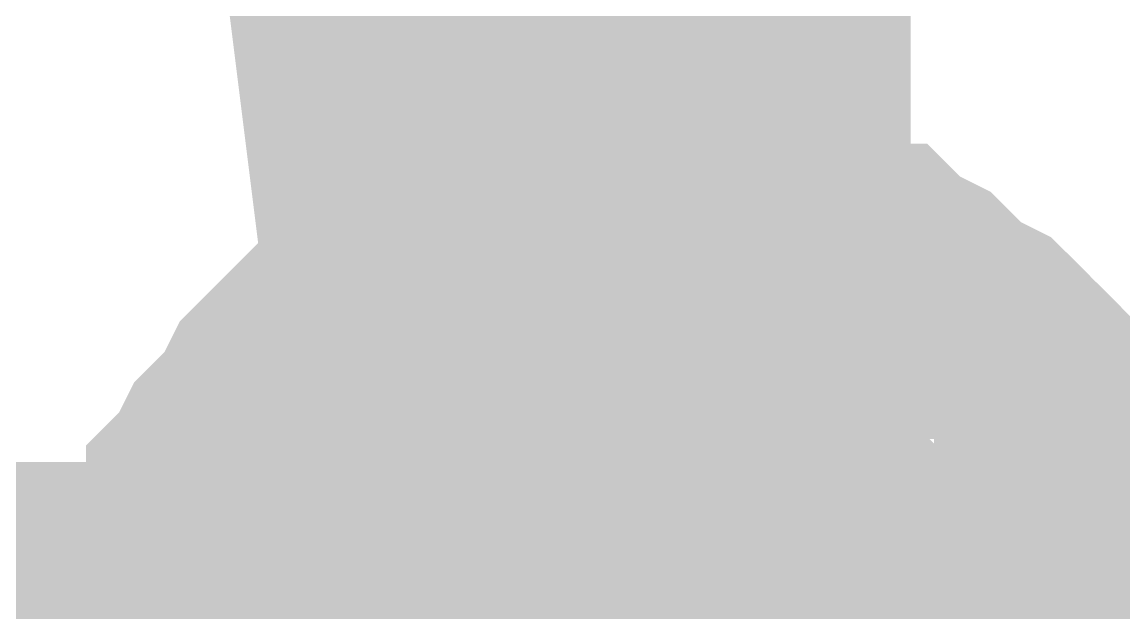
# Model space of a CAD drawing. Header units: inches. Extents: x 0 to 841, y 0 to 594.
# Drawn here: x 354.072 to 355.703, y 62.633 to 63.507 of the extents above; entities that cross this region are included whole.
import ezdxf

# ---------------------------------------------------------------- set-up
doc = ezdxf.new("R2010")
doc.units = ezdxf.units.IN
doc.layers.add('Sheet', color=255, linetype='Continuous')

msp = doc.modelspace()

# ---------------------------------------------------------------- linework, layer by layer
at = {"layer": 'Sheet'}
for points in [[(310.0076, 57.4955, 0.7493, 0.7493, 0), (305.022, 57.4955, 0.7493, 0.7493, 0), (305.022, 74.9912, 0.7493, 0.7493, 0), (355.013, 74.9912, 0.7493, 0.7493, 0), (355.013, 62.4814, 0.7493, 0.7493, 0), (350.0049, 62.4814, 0.7493, 0.7493, 0)], [(353.4859, 68.5903, 0.7493, 0.7493, 0), (353.8901, 67.4224, 0.7493, 0.7493, 0), (354.227, 66.2321, 0.7493, 0.7493, 0), (354.4965, 65.0193, 0.7493, 0.7493, 0), (354.7211, 63.8065, 0.7493, 0.7493, 0), (354.8783, 62.5488, 0.7493, 0.7493, 0), (354.9906, 61.2686, 0.7493, 0.7493, 0), (355.013, 59.9884, 0.7493, 0.7493, 0)], [(355.013, 59.9884, 0.7493, 0.7493, 0), (354.9906, 61.2686, 0.7493, 0.7493, 0), (354.8783, 62.5488, 0.7493, 0.7493, 0), (354.7211, 63.8065, 0.7493, 0.7493, 0), (354.4965, 65.0193, 0.7493, 0.7493, 0), (354.227, 66.2321, 0.7493, 0.7493, 0), (353.8901, 67.4224, 0.7493, 0.7493, 0), (353.4859, 68.5903, 0.7493, 0.7493, 0)], [(354.2495, 62.4814, 0.2997, 0.2997, 0), (354.2495, 62.5263, 0.2997, 0.2997, 0), (354.2495, 62.5712, 0.2997, 0.2997, 0), (354.2495, 62.5937, 0.2997, 0.2997, 0), (354.2719, 62.6386, 0.2997, 0.2997, 0), (354.2719, 62.6835, 0.2997, 0.2997, 0), (354.2944, 62.706, 0.2997, 0.2997, 0), (354.2944, 62.7509, 0.2997, 0.2997, 0), (354.3168, 62.7734, 0.2997, 0.2997, 0), (354.3168, 62.8183, 0.2997, 0.2997, 0), (354.3393, 62.8407, 0.2997, 0.2997, 0), (354.3618, 62.8857, 0.2997, 0.2997, 0), (354.3842, 62.9081, 0.2997, 0.2997, 0), (354.4067, 62.9306, 0.2997, 0.2997, 0), (354.4291, 62.9755, 0.2997, 0.2997, 0), (354.4516, 62.998, 0.2997, 0.2997, 0), (354.474, 63.0204, 0.2997, 0.2997, 0), (354.4965, 63.0429, 0.2997, 0.2997, 0), (354.519, 63.0653, 0.2997, 0.2997, 0), (354.5639, 63.0878, 0.2997, 0.2997, 0), (354.5863, 63.1103, 0.2997, 0.2997, 0), (354.6088, 63.1327, 0.2997, 0.2997, 0), (354.6537, 63.1552, 0.2997, 0.2997, 0), (354.6762, 63.1776, 0.2997, 0.2997, 0), (354.7211, 63.1776, 0.2997, 0.2997, 0), (354.7435, 63.2001, 0.2997, 0.2997, 0), (354.7885, 63.2001, 0.2997, 0.2997, 0), (354.8109, 63.2225, 0.2997, 0.2997, 0), (354.8558, 63.2225, 0.2997, 0.2997, 0), (354.9007, 63.245, 0.2997, 0.2997, 0), (354.9232, 63.245, 0.2997, 0.2997, 0), (354.9681, 63.245, 0.2997, 0.2997, 0), (355.013, 63.245, 0.2997, 0.2997, 0)], [(354.2495, 62.4814, 0.2997, 0.2997, 0), (354.2495, 62.5263, 0.2997, 0.2997, 0), (354.2495, 62.5712, 0.2997, 0.2997, 0), (354.2495, 62.5937, 0.2997, 0.2997, 0), (354.2719, 62.6386, 0.2997, 0.2997, 0), (354.2719, 62.6835, 0.2997, 0.2997, 0), (354.2944, 62.706, 0.2997, 0.2997, 0), (354.2944, 62.7509, 0.2997, 0.2997, 0), (354.3168, 62.7734, 0.2997, 0.2997, 0), (354.3168, 62.8183, 0.2997, 0.2997, 0), (354.3393, 62.8407, 0.2997, 0.2997, 0), (354.3618, 62.8857, 0.2997, 0.2997, 0), (354.3842, 62.9081, 0.2997, 0.2997, 0), (354.4067, 62.9306, 0.2997, 0.2997, 0), (354.4291, 62.9755, 0.2997, 0.2997, 0), (354.4516, 62.998, 0.2997, 0.2997, 0), (354.474, 63.0204, 0.2997, 0.2997, 0), (354.4965, 63.0429, 0.2997, 0.2997, 0), (354.519, 63.0653, 0.2997, 0.2997, 0), (354.5639, 63.0878, 0.2997, 0.2997, 0), (354.5863, 63.1103, 0.2997, 0.2997, 0), (354.6088, 63.1327, 0.2997, 0.2997, 0), (354.6537, 63.1552, 0.2997, 0.2997, 0), (354.6762, 63.1776, 0.2997, 0.2997, 0), (354.7211, 63.1776, 0.2997, 0.2997, 0), (354.7435, 63.2001, 0.2997, 0.2997, 0), (354.7885, 63.2001, 0.2997, 0.2997, 0), (354.8109, 63.2225, 0.2997, 0.2997, 0), (354.8558, 63.2225, 0.2997, 0.2997, 0), (354.9007, 63.245, 0.2997, 0.2997, 0), (354.9232, 63.245, 0.2997, 0.2997, 0), (354.9681, 63.245, 0.2997, 0.2997, 0), (355.013, 63.245, 0.2997, 0.2997, 0)], [(354.2495, 62.4814, 0.2997, 0.2997, 0), (354.2495, 62.5263, 0.2997, 0.2997, 0), (354.2495, 62.5712, 0.2997, 0.2997, 0), (354.2495, 62.5937, 0.2997, 0.2997, 0), (354.2719, 62.6386, 0.2997, 0.2997, 0), (354.2719, 62.6835, 0.2997, 0.2997, 0), (354.2944, 62.706, 0.2997, 0.2997, 0), (354.2944, 62.7509, 0.2997, 0.2997, 0), (354.3168, 62.7734, 0.2997, 0.2997, 0), (354.3168, 62.8183, 0.2997, 0.2997, 0), (354.3393, 62.8407, 0.2997, 0.2997, 0), (354.3618, 62.8857, 0.2997, 0.2997, 0), (354.3842, 62.9081, 0.2997, 0.2997, 0), (354.4067, 62.9306, 0.2997, 0.2997, 0), (354.4291, 62.9755, 0.2997, 0.2997, 0), (354.4516, 62.998, 0.2997, 0.2997, 0), (354.474, 63.0204, 0.2997, 0.2997, 0), (354.4965, 63.0429, 0.2997, 0.2997, 0), (354.519, 63.0653, 0.2997, 0.2997, 0), (354.5639, 63.0878, 0.2997, 0.2997, 0), (354.5863, 63.1103, 0.2997, 0.2997, 0), (354.6088, 63.1327, 0.2997, 0.2997, 0), (354.6537, 63.1552, 0.2997, 0.2997, 0), (354.6762, 63.1776, 0.2997, 0.2997, 0), (354.7211, 63.1776, 0.2997, 0.2997, 0), (354.7435, 63.2001, 0.2997, 0.2997, 0), (354.7885, 63.2001, 0.2997, 0.2997, 0), (354.8109, 63.2225, 0.2997, 0.2997, 0), (354.8558, 63.2225, 0.2997, 0.2997, 0), (354.9007, 63.245, 0.2997, 0.2997, 0), (354.9232, 63.245, 0.2997, 0.2997, 0), (354.9681, 63.245, 0.2997, 0.2997, 0), (355.013, 63.245, 0.2997, 0.2997, 0)], [(355.013, 63.245, 0.2997, 0.2997, 0), (355.013, 63.245, 0.2997, 0.2997, 0)], [(355.013, 63.245, 0.2997, 0.2997, 0), (355.0579, 63.245, 0.2997, 0.2997, 0), (355.1029, 63.245, 0.2997, 0.2997, 0), (355.1253, 63.245, 0.2997, 0.2997, 0), (355.1702, 63.2225, 0.2997, 0.2997, 0), (355.2152, 63.2225, 0.2997, 0.2997, 0), (355.2376, 63.2001, 0.2997, 0.2997, 0), (355.2825, 63.2001, 0.2997, 0.2997, 0), (355.305, 63.1776, 0.2997, 0.2997, 0), (355.3499, 63.1776, 0.2997, 0.2997, 0), (355.3724, 63.1552, 0.2997, 0.2997, 0), (355.4173, 63.1327, 0.2997, 0.2997, 0), (355.4397, 63.1103, 0.2997, 0.2997, 0), (355.4622, 63.0878, 0.2997, 0.2997, 0), (355.5071, 63.0653, 0.2997, 0.2997, 0), (355.5296, 63.0429, 0.2997, 0.2997, 0), (355.552, 63.0204, 0.2997, 0.2997, 0), (355.5745, 62.998, 0.2997, 0.2997, 0), (355.5969, 62.9755, 0.2997, 0.2997, 0), (355.6194, 62.9306, 0.2997, 0.2997, 0), (355.6418, 62.9081, 0.2997, 0.2997, 0), (355.6643, 62.8857, 0.2997, 0.2997, 0), (355.6868, 62.8407, 0.2997, 0.2997, 0), (355.7092, 62.8183, 0.2997, 0.2997, 0), (355.7092, 62.7734, 0.2997, 0.2997, 0), (355.7317, 62.7509, 0.2997, 0.2997, 0), (355.7317, 62.706, 0.2997, 0.2997, 0), (355.7541, 62.6835, 0.2997, 0.2997, 0), (355.7541, 62.6386, 0.2997, 0.2997, 0), (355.7766, 62.5937, 0.2997, 0.2997, 0), (355.7766, 62.5712, 0.2997, 0.2997, 0), (355.7766, 62.5263, 0.2997, 0.2997, 0), (355.7766, 62.4814, 0.2997, 0.2997, 0)], [(355.013, 63.245, 0.2997, 0.2997, 0), (355.013, 63.245, 0.2997, 0.2997, 0)], [(355.013, 63.245, 0.2997, 0.2997, 0), (355.0579, 63.245, 0.2997, 0.2997, 0), (355.1029, 63.245, 0.2997, 0.2997, 0), (355.1253, 63.245, 0.2997, 0.2997, 0), (355.1702, 63.2225, 0.2997, 0.2997, 0), (355.2152, 63.2225, 0.2997, 0.2997, 0), (355.2376, 63.2001, 0.2997, 0.2997, 0), (355.2825, 63.2001, 0.2997, 0.2997, 0), (355.305, 63.1776, 0.2997, 0.2997, 0), (355.3499, 63.1776, 0.2997, 0.2997, 0), (355.3724, 63.1552, 0.2997, 0.2997, 0), (355.4173, 63.1327, 0.2997, 0.2997, 0), (355.4397, 63.1103, 0.2997, 0.2997, 0), (355.4622, 63.0878, 0.2997, 0.2997, 0), (355.5071, 63.0653, 0.2997, 0.2997, 0), (355.5296, 63.0429, 0.2997, 0.2997, 0), (355.552, 63.0204, 0.2997, 0.2997, 0), (355.5745, 62.998, 0.2997, 0.2997, 0), (355.5969, 62.9755, 0.2997, 0.2997, 0), (355.6194, 62.9306, 0.2997, 0.2997, 0), (355.6418, 62.9081, 0.2997, 0.2997, 0), (355.6643, 62.8857, 0.2997, 0.2997, 0), (355.6868, 62.8407, 0.2997, 0.2997, 0), (355.7092, 62.8183, 0.2997, 0.2997, 0), (355.7092, 62.7734, 0.2997, 0.2997, 0), (355.7317, 62.7509, 0.2997, 0.2997, 0), (355.7317, 62.706, 0.2997, 0.2997, 0), (355.7541, 62.6835, 0.2997, 0.2997, 0), (355.7541, 62.6386, 0.2997, 0.2997, 0), (355.7766, 62.5937, 0.2997, 0.2997, 0), (355.7766, 62.5712, 0.2997, 0.2997, 0), (355.7766, 62.5263, 0.2997, 0.2997, 0), (355.7766, 62.4814, 0.2997, 0.2997, 0)], [(355.013, 63.245, 0.2997, 0.2997, 0), (355.013, 63.245, 0.2997, 0.2997, 0)], [(355.013, 63.245, 0.2997, 0.2997, 0), (355.0579, 63.245, 0.2997, 0.2997, 0), (355.1029, 63.245, 0.2997, 0.2997, 0), (355.1253, 63.245, 0.2997, 0.2997, 0), (355.1702, 63.2225, 0.2997, 0.2997, 0), (355.2152, 63.2225, 0.2997, 0.2997, 0), (355.2376, 63.2001, 0.2997, 0.2997, 0), (355.2825, 63.2001, 0.2997, 0.2997, 0), (355.305, 63.1776, 0.2997, 0.2997, 0), (355.3499, 63.1776, 0.2997, 0.2997, 0), (355.3724, 63.1552, 0.2997, 0.2997, 0), (355.4173, 63.1327, 0.2997, 0.2997, 0), (355.4397, 63.1103, 0.2997, 0.2997, 0), (355.4622, 63.0878, 0.2997, 0.2997, 0), (355.5071, 63.0653, 0.2997, 0.2997, 0), (355.5296, 63.0429, 0.2997, 0.2997, 0), (355.552, 63.0204, 0.2997, 0.2997, 0), (355.5745, 62.998, 0.2997, 0.2997, 0), (355.5969, 62.9755, 0.2997, 0.2997, 0), (355.6194, 62.9306, 0.2997, 0.2997, 0), (355.6418, 62.9081, 0.2997, 0.2997, 0), (355.6643, 62.8857, 0.2997, 0.2997, 0), (355.6868, 62.8407, 0.2997, 0.2997, 0), (355.7092, 62.8183, 0.2997, 0.2997, 0), (355.7092, 62.7734, 0.2997, 0.2997, 0), (355.7317, 62.7509, 0.2997, 0.2997, 0), (355.7317, 62.706, 0.2997, 0.2997, 0), (355.7541, 62.6835, 0.2997, 0.2997, 0), (355.7541, 62.6386, 0.2997, 0.2997, 0), (355.7766, 62.5937, 0.2997, 0.2997, 0), (355.7766, 62.5712, 0.2997, 0.2997, 0), (355.7766, 62.5263, 0.2997, 0.2997, 0), (355.7766, 62.4814, 0.2997, 0.2997, 0)], [(354.2495, 62.5712, 0.0991, 0.0991, 0), (354.2495, 62.5937, 0.0991, 0.0991, 0), (354.2719, 62.6386, 0.0991, 0.0991, 0), (354.2719, 62.6835, 0.0991, 0.0991, 0), (354.2944, 62.706, 0.0991, 0.0991, 0), (354.2944, 62.7509, 0.0991, 0.0991, 0), (354.3168, 62.7734, 0.0991, 0.0991, 0), (354.3168, 62.8183, 0.0991, 0.0991, 0), (354.3393, 62.8407, 0.0991, 0.0991, 0), (354.3618, 62.8857, 0.0991, 0.0991, 0), (354.3842, 62.9081, 0.0991, 0.0991, 0), (354.4067, 62.9306, 0.0991, 0.0991, 0), (354.4291, 62.9755, 0.0991, 0.0991, 0), (354.4516, 62.998, 0.0991, 0.0991, 0), (354.474, 63.0204, 0.0991, 0.0991, 0), (354.4965, 63.0429, 0.0991, 0.0991, 0), (354.519, 63.0653, 0.0991, 0.0991, 0), (354.5639, 63.0878, 0.0991, 0.0991, 0), (354.5863, 63.1103, 0.0991, 0.0991, 0), (354.6088, 63.1327, 0.0991, 0.0991, 0), (354.6537, 63.1552, 0.0991, 0.0991, 0), (354.6762, 63.1776, 0.0991, 0.0991, 0), (354.7211, 63.1776, 0.0991, 0.0991, 0), (354.7435, 63.2001, 0.0991, 0.0991, 0), (354.7885, 63.2001, 0.0991, 0.0991, 0), (354.8109, 63.2225, 0.0991, 0.0991, 0), (354.8558, 63.2225, 0.0991, 0.0991, 0), (354.9007, 63.245, 0.0991, 0.0991, 0), (354.9232, 63.245, 0.0991, 0.0991, 0), (354.9681, 63.245, 0.0991, 0.0991, 0), (355.013, 63.245, 0.0991, 0.0991, 0)], [(354.2495, 62.5712, 0.0991, 0.0991, 0), (354.2495, 62.5937, 0.0991, 0.0991, 0), (354.2719, 62.6386, 0.0991, 0.0991, 0), (354.2719, 62.6835, 0.0991, 0.0991, 0), (354.2944, 62.706, 0.0991, 0.0991, 0), (354.2944, 62.7509, 0.0991, 0.0991, 0), (354.3168, 62.7734, 0.0991, 0.0991, 0), (354.3168, 62.8183, 0.0991, 0.0991, 0), (354.3393, 62.8407, 0.0991, 0.0991, 0), (354.3618, 62.8857, 0.0991, 0.0991, 0), (354.3842, 62.9081, 0.0991, 0.0991, 0), (354.4067, 62.9306, 0.0991, 0.0991, 0), (354.4291, 62.9755, 0.0991, 0.0991, 0), (354.4516, 62.998, 0.0991, 0.0991, 0), (354.474, 63.0204, 0.0991, 0.0991, 0), (354.4965, 63.0429, 0.0991, 0.0991, 0), (354.519, 63.0653, 0.0991, 0.0991, 0), (354.5639, 63.0878, 0.0991, 0.0991, 0), (354.5863, 63.1103, 0.0991, 0.0991, 0), (354.6088, 63.1327, 0.0991, 0.0991, 0), (354.6537, 63.1552, 0.0991, 0.0991, 0), (354.6762, 63.1776, 0.0991, 0.0991, 0), (354.7211, 63.1776, 0.0991, 0.0991, 0), (354.7435, 63.2001, 0.0991, 0.0991, 0), (354.7885, 63.2001, 0.0991, 0.0991, 0), (354.8109, 63.2225, 0.0991, 0.0991, 0), (354.8558, 63.2225, 0.0991, 0.0991, 0), (354.9007, 63.245, 0.0991, 0.0991, 0), (354.9232, 63.245, 0.0991, 0.0991, 0), (354.9681, 63.245, 0.0991, 0.0991, 0), (355.013, 63.245, 0.0991, 0.0991, 0)], [(354.2495, 62.5712, 0.0991, 0.0991, 0), (354.2495, 62.5937, 0.0991, 0.0991, 0), (354.2719, 62.6386, 0.0991, 0.0991, 0), (354.2719, 62.6835, 0.0991, 0.0991, 0), (354.2944, 62.706, 0.0991, 0.0991, 0), (354.2944, 62.7509, 0.0991, 0.0991, 0), (354.3168, 62.7734, 0.0991, 0.0991, 0), (354.3168, 62.8183, 0.0991, 0.0991, 0), (354.3393, 62.8407, 0.0991, 0.0991, 0), (354.3618, 62.8857, 0.0991, 0.0991, 0), (354.3842, 62.9081, 0.0991, 0.0991, 0), (354.4067, 62.9306, 0.0991, 0.0991, 0), (354.4291, 62.9755, 0.0991, 0.0991, 0), (354.4516, 62.998, 0.0991, 0.0991, 0), (354.474, 63.0204, 0.0991, 0.0991, 0), (354.4965, 63.0429, 0.0991, 0.0991, 0), (354.519, 63.0653, 0.0991, 0.0991, 0), (354.5639, 63.0878, 0.0991, 0.0991, 0), (354.5863, 63.1103, 0.0991, 0.0991, 0), (354.6088, 63.1327, 0.0991, 0.0991, 0), (354.6537, 63.1552, 0.0991, 0.0991, 0), (354.6762, 63.1776, 0.0991, 0.0991, 0), (354.7211, 63.1776, 0.0991, 0.0991, 0), (354.7435, 63.2001, 0.0991, 0.0991, 0), (354.7885, 63.2001, 0.0991, 0.0991, 0), (354.8109, 63.2225, 0.0991, 0.0991, 0), (354.8558, 63.2225, 0.0991, 0.0991, 0), (354.9007, 63.245, 0.0991, 0.0991, 0), (354.9232, 63.245, 0.0991, 0.0991, 0), (354.9681, 63.245, 0.0991, 0.0991, 0), (355.013, 63.245, 0.0991, 0.0991, 0)], [(355.013, 63.245, 0.0991, 0.0991, 0), (355.013, 63.245, 0.0991, 0.0991, 0)], [(355.013, 63.245, 0.0991, 0.0991, 0), (355.0579, 63.245, 0.0991, 0.0991, 0), (355.1029, 63.245, 0.0991, 0.0991, 0), (355.1253, 63.245, 0.0991, 0.0991, 0), (355.1702, 63.2225, 0.0991, 0.0991, 0), (355.2152, 63.2225, 0.0991, 0.0991, 0), (355.2376, 63.2001, 0.0991, 0.0991, 0), (355.2825, 63.2001, 0.0991, 0.0991, 0), (355.305, 63.1776, 0.0991, 0.0991, 0), (355.3499, 63.1776, 0.0991, 0.0991, 0), (355.3724, 63.1552, 0.0991, 0.0991, 0), (355.4173, 63.1327, 0.0991, 0.0991, 0), (355.4397, 63.1103, 0.0991, 0.0991, 0), (355.4622, 63.0878, 0.0991, 0.0991, 0), (355.5071, 63.0653, 0.0991, 0.0991, 0), (355.5296, 63.0429, 0.0991, 0.0991, 0), (355.552, 63.0204, 0.0991, 0.0991, 0), (355.5745, 62.998, 0.0991, 0.0991, 0), (355.5969, 62.9755, 0.0991, 0.0991, 0), (355.6194, 62.9306, 0.0991, 0.0991, 0), (355.6418, 62.9081, 0.0991, 0.0991, 0), (355.6643, 62.8857, 0.0991, 0.0991, 0), (355.6868, 62.8407, 0.0991, 0.0991, 0), (355.7092, 62.8183, 0.0991, 0.0991, 0), (355.7092, 62.7734, 0.0991, 0.0991, 0), (355.7317, 62.7509, 0.0991, 0.0991, 0), (355.7317, 62.706, 0.0991, 0.0991, 0), (355.7541, 62.6835, 0.0991, 0.0991, 0)], [(355.013, 63.245, 0.0991, 0.0991, 0), (355.013, 63.245, 0.0991, 0.0991, 0)], [(355.013, 63.245, 0.0991, 0.0991, 0), (355.0579, 63.245, 0.0991, 0.0991, 0), (355.1029, 63.245, 0.0991, 0.0991, 0), (355.1253, 63.245, 0.0991, 0.0991, 0), (355.1702, 63.2225, 0.0991, 0.0991, 0), (355.2152, 63.2225, 0.0991, 0.0991, 0), (355.2376, 63.2001, 0.0991, 0.0991, 0), (355.2825, 63.2001, 0.0991, 0.0991, 0), (355.305, 63.1776, 0.0991, 0.0991, 0), (355.3499, 63.1776, 0.0991, 0.0991, 0), (355.3724, 63.1552, 0.0991, 0.0991, 0), (355.4173, 63.1327, 0.0991, 0.0991, 0), (355.4397, 63.1103, 0.0991, 0.0991, 0), (355.4622, 63.0878, 0.0991, 0.0991, 0), (355.5071, 63.0653, 0.0991, 0.0991, 0), (355.5296, 63.0429, 0.0991, 0.0991, 0), (355.552, 63.0204, 0.0991, 0.0991, 0), (355.5745, 62.998, 0.0991, 0.0991, 0), (355.5969, 62.9755, 0.0991, 0.0991, 0), (355.6194, 62.9306, 0.0991, 0.0991, 0), (355.6418, 62.9081, 0.0991, 0.0991, 0), (355.6643, 62.8857, 0.0991, 0.0991, 0), (355.6868, 62.8407, 0.0991, 0.0991, 0), (355.7092, 62.8183, 0.0991, 0.0991, 0), (355.7092, 62.7734, 0.0991, 0.0991, 0), (355.7317, 62.7509, 0.0991, 0.0991, 0), (355.7317, 62.706, 0.0991, 0.0991, 0), (355.7541, 62.6835, 0.0991, 0.0991, 0)], [(355.013, 63.245, 0.0991, 0.0991, 0), (355.013, 63.245, 0.0991, 0.0991, 0)], [(355.013, 63.245, 0.0991, 0.0991, 0), (355.0579, 63.245, 0.0991, 0.0991, 0), (355.1029, 63.245, 0.0991, 0.0991, 0), (355.1253, 63.245, 0.0991, 0.0991, 0), (355.1702, 63.2225, 0.0991, 0.0991, 0), (355.2152, 63.2225, 0.0991, 0.0991, 0), (355.2376, 63.2001, 0.0991, 0.0991, 0), (355.2825, 63.2001, 0.0991, 0.0991, 0), (355.305, 63.1776, 0.0991, 0.0991, 0), (355.3499, 63.1776, 0.0991, 0.0991, 0), (355.3724, 63.1552, 0.0991, 0.0991, 0), (355.4173, 63.1327, 0.0991, 0.0991, 0), (355.4397, 63.1103, 0.0991, 0.0991, 0), (355.4622, 63.0878, 0.0991, 0.0991, 0), (355.5071, 63.0653, 0.0991, 0.0991, 0), (355.5296, 63.0429, 0.0991, 0.0991, 0), (355.552, 63.0204, 0.0991, 0.0991, 0), (355.5745, 62.998, 0.0991, 0.0991, 0), (355.5969, 62.9755, 0.0991, 0.0991, 0), (355.6194, 62.9306, 0.0991, 0.0991, 0), (355.6418, 62.9081, 0.0991, 0.0991, 0), (355.6643, 62.8857, 0.0991, 0.0991, 0), (355.6868, 62.8407, 0.0991, 0.0991, 0), (355.7092, 62.8183, 0.0991, 0.0991, 0), (355.7092, 62.7734, 0.0991, 0.0991, 0), (355.7317, 62.7509, 0.0991, 0.0991, 0), (355.7317, 62.706, 0.0991, 0.0991, 0), (355.7541, 62.6835, 0.0991, 0.0991, 0)], [(354.4965, 62.4814, 0.2997, 0.2997, 0), (354.4965, 62.5039, 0.2997, 0.2997, 0), (354.4965, 62.5263, 0.2997, 0.2997, 0), (354.4965, 62.5712, 0.2997, 0.2997, 0), (354.4965, 62.5937, 0.2997, 0.2997, 0), (354.519, 62.6162, 0.2997, 0.2997, 0), (354.519, 62.6386, 0.2997, 0.2997, 0), (354.519, 62.6611, 0.2997, 0.2997, 0), (354.5414, 62.6835, 0.2997, 0.2997, 0), (354.5414, 62.706, 0.2997, 0.2997, 0), (354.5639, 62.7284, 0.2997, 0.2997, 0), (354.5639, 62.7509, 0.2997, 0.2997, 0), (354.5863, 62.7734, 0.2997, 0.2997, 0), (354.6088, 62.7958, 0.2997, 0.2997, 0), (354.6088, 62.8183, 0.2997, 0.2997, 0), (354.6312, 62.8407, 0.2997, 0.2997, 0), (354.6537, 62.8407, 0.2997, 0.2997, 0), (354.6762, 62.8632, 0.2997, 0.2997, 0), (354.6986, 62.8857, 0.2997, 0.2997, 0), (354.7211, 62.9081, 0.2997, 0.2997, 0), (354.7211, 62.9081, 0.2997, 0.2997, 0), (354.7435, 62.9306, 0.2997, 0.2997, 0), (354.766, 62.9306, 0.2997, 0.2997, 0), (354.7885, 62.953, 0.2997, 0.2997, 0), (354.8109, 62.953, 0.2997, 0.2997, 0), (354.8334, 62.9755, 0.2997, 0.2997, 0), (354.8558, 62.9755, 0.2997, 0.2997, 0), (354.8783, 62.9755, 0.2997, 0.2997, 0), (354.9232, 62.998, 0.2997, 0.2997, 0), (354.9457, 62.998, 0.2997, 0.2997, 0), (354.9681, 62.998, 0.2997, 0.2997, 0), (354.9906, 62.998, 0.2997, 0.2997, 0), (355.013, 62.998, 0.2997, 0.2997, 0)], [(354.4965, 62.4814, 0.2997, 0.2997, 0), (354.4965, 62.5039, 0.2997, 0.2997, 0), (354.4965, 62.5263, 0.2997, 0.2997, 0), (354.4965, 62.5712, 0.2997, 0.2997, 0), (354.4965, 62.5937, 0.2997, 0.2997, 0), (354.519, 62.6162, 0.2997, 0.2997, 0), (354.519, 62.6386, 0.2997, 0.2997, 0), (354.519, 62.6611, 0.2997, 0.2997, 0), (354.5414, 62.6835, 0.2997, 0.2997, 0), (354.5414, 62.706, 0.2997, 0.2997, 0), (354.5639, 62.7284, 0.2997, 0.2997, 0), (354.5639, 62.7509, 0.2997, 0.2997, 0), (354.5863, 62.7734, 0.2997, 0.2997, 0), (354.6088, 62.7958, 0.2997, 0.2997, 0), (354.6088, 62.8183, 0.2997, 0.2997, 0), (354.6312, 62.8407, 0.2997, 0.2997, 0), (354.6537, 62.8407, 0.2997, 0.2997, 0), (354.6762, 62.8632, 0.2997, 0.2997, 0), (354.6986, 62.8857, 0.2997, 0.2997, 0), (354.7211, 62.9081, 0.2997, 0.2997, 0), (354.7211, 62.9081, 0.2997, 0.2997, 0), (354.7435, 62.9306, 0.2997, 0.2997, 0), (354.766, 62.9306, 0.2997, 0.2997, 0), (354.7885, 62.953, 0.2997, 0.2997, 0), (354.8109, 62.953, 0.2997, 0.2997, 0), (354.8334, 62.9755, 0.2997, 0.2997, 0), (354.8558, 62.9755, 0.2997, 0.2997, 0), (354.8783, 62.9755, 0.2997, 0.2997, 0), (354.9232, 62.998, 0.2997, 0.2997, 0), (354.9457, 62.998, 0.2997, 0.2997, 0), (354.9681, 62.998, 0.2997, 0.2997, 0), (354.9906, 62.998, 0.2997, 0.2997, 0), (355.013, 62.998, 0.2997, 0.2997, 0)], [(355.013, 62.998, 0.2997, 0.2997, 0), (355.013, 62.998, 0.2997, 0.2997, 0)], [(355.013, 62.998, 0.2997, 0.2997, 0), (355.0355, 62.998, 0.2997, 0.2997, 0), (355.0579, 62.998, 0.2997, 0.2997, 0), (355.1029, 62.998, 0.2997, 0.2997, 0), (355.1253, 62.998, 0.2997, 0.2997, 0), (355.1478, 62.9755, 0.2997, 0.2997, 0), (355.1702, 62.9755, 0.2997, 0.2997, 0), (355.1927, 62.9755, 0.2997, 0.2997, 0), (355.2152, 62.953, 0.2997, 0.2997, 0), (355.2376, 62.953, 0.2997, 0.2997, 0), (355.2601, 62.9306, 0.2997, 0.2997, 0), (355.2825, 62.9306, 0.2997, 0.2997, 0), (355.305, 62.9081, 0.2997, 0.2997, 0), (355.3274, 62.9081, 0.2997, 0.2997, 0), (355.3499, 62.8857, 0.2997, 0.2997, 0), (355.3724, 62.8632, 0.2997, 0.2997, 0), (355.3724, 62.8407, 0.2997, 0.2997, 0), (355.3948, 62.8407, 0.2997, 0.2997, 0), (355.4173, 62.8183, 0.2997, 0.2997, 0), (355.4397, 62.7958, 0.2997, 0.2997, 0), (355.4397, 62.7734, 0.2997, 0.2997, 0), (355.4622, 62.7509, 0.2997, 0.2997, 0), (355.4622, 62.7284, 0.2997, 0.2997, 0), (355.4846, 62.706, 0.2997, 0.2997, 0), (355.4846, 62.6835, 0.2997, 0.2997, 0), (355.5071, 62.6611, 0.2997, 0.2997, 0), (355.5071, 62.6386, 0.2997, 0.2997, 0), (355.5071, 62.6162, 0.2997, 0.2997, 0), (355.5296, 62.5937, 0.2997, 0.2997, 0), (355.5296, 62.5712, 0.2997, 0.2997, 0), (355.5296, 62.5263, 0.2997, 0.2997, 0), (355.5296, 62.5039, 0.2997, 0.2997, 0), (355.5296, 62.4814, 0.2997, 0.2997, 0)], [(355.013, 62.998, 0.2997, 0.2997, 0), (355.013, 62.998, 0.2997, 0.2997, 0)], [(355.013, 62.998, 0.2997, 0.2997, 0), (355.0355, 62.998, 0.2997, 0.2997, 0), (355.0579, 62.998, 0.2997, 0.2997, 0), (355.1029, 62.998, 0.2997, 0.2997, 0), (355.1253, 62.998, 0.2997, 0.2997, 0), (355.1478, 62.9755, 0.2997, 0.2997, 0), (355.1702, 62.9755, 0.2997, 0.2997, 0), (355.1927, 62.9755, 0.2997, 0.2997, 0), (355.2152, 62.953, 0.2997, 0.2997, 0), (355.2376, 62.953, 0.2997, 0.2997, 0), (355.2601, 62.9306, 0.2997, 0.2997, 0), (355.2825, 62.9306, 0.2997, 0.2997, 0), (355.305, 62.9081, 0.2997, 0.2997, 0), (355.3274, 62.9081, 0.2997, 0.2997, 0), (355.3499, 62.8857, 0.2997, 0.2997, 0), (355.3724, 62.8632, 0.2997, 0.2997, 0), (355.3724, 62.8407, 0.2997, 0.2997, 0), (355.3948, 62.8407, 0.2997, 0.2997, 0), (355.4173, 62.8183, 0.2997, 0.2997, 0), (355.4397, 62.7958, 0.2997, 0.2997, 0), (355.4397, 62.7734, 0.2997, 0.2997, 0), (355.4622, 62.7509, 0.2997, 0.2997, 0), (355.4622, 62.7284, 0.2997, 0.2997, 0), (355.4846, 62.706, 0.2997, 0.2997, 0), (355.4846, 62.6835, 0.2997, 0.2997, 0), (355.5071, 62.6611, 0.2997, 0.2997, 0), (355.5071, 62.6386, 0.2997, 0.2997, 0), (355.5071, 62.6162, 0.2997, 0.2997, 0), (355.5296, 62.5937, 0.2997, 0.2997, 0), (355.5296, 62.5712, 0.2997, 0.2997, 0), (355.5296, 62.5263, 0.2997, 0.2997, 0), (355.5296, 62.5039, 0.2997, 0.2997, 0), (355.5296, 62.4814, 0.2997, 0.2997, 0)], [(354.4965, 62.5712, 0.0991, 0.0991, 0), (354.4965, 62.5937, 0.0991, 0.0991, 0), (354.519, 62.6162, 0.0991, 0.0991, 0), (354.519, 62.6386, 0.0991, 0.0991, 0), (354.519, 62.6611, 0.0991, 0.0991, 0), (354.5414, 62.6835, 0.0991, 0.0991, 0), (354.5414, 62.706, 0.0991, 0.0991, 0), (354.5639, 62.7284, 0.0991, 0.0991, 0), (354.5639, 62.7509, 0.0991, 0.0991, 0), (354.5863, 62.7734, 0.0991, 0.0991, 0), (354.6088, 62.7958, 0.0991, 0.0991, 0), (354.6088, 62.8183, 0.0991, 0.0991, 0), (354.6312, 62.8407, 0.0991, 0.0991, 0), (354.6537, 62.8407, 0.0991, 0.0991, 0), (354.6762, 62.8632, 0.0991, 0.0991, 0), (354.6986, 62.8857, 0.0991, 0.0991, 0), (354.7211, 62.9081, 0.0991, 0.0991, 0), (354.7211, 62.9081, 0.0991, 0.0991, 0), (354.7435, 62.9306, 0.0991, 0.0991, 0), (354.766, 62.9306, 0.0991, 0.0991, 0), (354.7885, 62.953, 0.0991, 0.0991, 0), (354.8109, 62.953, 0.0991, 0.0991, 0), (354.8334, 62.9755, 0.0991, 0.0991, 0), (354.8558, 62.9755, 0.0991, 0.0991, 0), (354.8783, 62.9755, 0.0991, 0.0991, 0), (354.9232, 62.998, 0.0991, 0.0991, 0), (354.9457, 62.998, 0.0991, 0.0991, 0), (354.9681, 62.998, 0.0991, 0.0991, 0), (354.9906, 62.998, 0.0991, 0.0991, 0), (355.013, 62.998, 0.0991, 0.0991, 0)], [(354.4965, 62.5712, 0.0991, 0.0991, 0), (354.4965, 62.5937, 0.0991, 0.0991, 0), (354.519, 62.6162, 0.0991, 0.0991, 0), (354.519, 62.6386, 0.0991, 0.0991, 0), (354.519, 62.6611, 0.0991, 0.0991, 0), (354.5414, 62.6835, 0.0991, 0.0991, 0), (354.5414, 62.706, 0.0991, 0.0991, 0), (354.5639, 62.7284, 0.0991, 0.0991, 0), (354.5639, 62.7509, 0.0991, 0.0991, 0), (354.5863, 62.7734, 0.0991, 0.0991, 0), (354.6088, 62.7958, 0.0991, 0.0991, 0), (354.6088, 62.8183, 0.0991, 0.0991, 0), (354.6312, 62.8407, 0.0991, 0.0991, 0), (354.6537, 62.8407, 0.0991, 0.0991, 0), (354.6762, 62.8632, 0.0991, 0.0991, 0), (354.6986, 62.8857, 0.0991, 0.0991, 0), (354.7211, 62.9081, 0.0991, 0.0991, 0), (354.7211, 62.9081, 0.0991, 0.0991, 0), (354.7435, 62.9306, 0.0991, 0.0991, 0), (354.766, 62.9306, 0.0991, 0.0991, 0), (354.7885, 62.953, 0.0991, 0.0991, 0), (354.8109, 62.953, 0.0991, 0.0991, 0), (354.8334, 62.9755, 0.0991, 0.0991, 0), (354.8558, 62.9755, 0.0991, 0.0991, 0), (354.8783, 62.9755, 0.0991, 0.0991, 0), (354.9232, 62.998, 0.0991, 0.0991, 0), (354.9457, 62.998, 0.0991, 0.0991, 0), (354.9681, 62.998, 0.0991, 0.0991, 0), (354.9906, 62.998, 0.0991, 0.0991, 0), (355.013, 62.998, 0.0991, 0.0991, 0)], [(355.013, 62.998, 0.0991, 0.0991, 0), (355.013, 62.998, 0.0991, 0.0991, 0)], [(355.013, 62.998, 0.0991, 0.0991, 0), (355.0355, 62.998, 0.0991, 0.0991, 0), (355.0579, 62.998, 0.0991, 0.0991, 0), (355.1029, 62.998, 0.0991, 0.0991, 0), (355.1253, 62.998, 0.0991, 0.0991, 0), (355.1478, 62.9755, 0.0991, 0.0991, 0), (355.1702, 62.9755, 0.0991, 0.0991, 0), (355.1927, 62.9755, 0.0991, 0.0991, 0), (355.2152, 62.953, 0.0991, 0.0991, 0), (355.2376, 62.953, 0.0991, 0.0991, 0), (355.2601, 62.9306, 0.0991, 0.0991, 0), (355.2825, 62.9306, 0.0991, 0.0991, 0), (355.305, 62.9081, 0.0991, 0.0991, 0), (355.3274, 62.9081, 0.0991, 0.0991, 0), (355.3499, 62.8857, 0.0991, 0.0991, 0), (355.3724, 62.8632, 0.0991, 0.0991, 0), (355.3724, 62.8407, 0.0991, 0.0991, 0), (355.3948, 62.8407, 0.0991, 0.0991, 0), (355.4173, 62.8183, 0.0991, 0.0991, 0), (355.4397, 62.7958, 0.0991, 0.0991, 0), (355.4397, 62.7734, 0.0991, 0.0991, 0), (355.4622, 62.7509, 0.0991, 0.0991, 0), (355.4622, 62.7284, 0.0991, 0.0991, 0), (355.4846, 62.706, 0.0991, 0.0991, 0), (355.4846, 62.6835, 0.0991, 0.0991, 0), (355.5071, 62.6611, 0.0991, 0.0991, 0), (355.5071, 62.6386, 0.0991, 0.0991, 0), (355.5071, 62.6162, 0.0991, 0.0991, 0), (355.5296, 62.5937, 0.0991, 0.0991, 0), (355.5296, 62.5712, 0.0991, 0.0991, 0)], [(355.013, 62.998, 0.0991, 0.0991, 0), (355.013, 62.998, 0.0991, 0.0991, 0)], [(355.013, 62.998, 0.0991, 0.0991, 0), (355.0355, 62.998, 0.0991, 0.0991, 0), (355.0579, 62.998, 0.0991, 0.0991, 0), (355.1029, 62.998, 0.0991, 0.0991, 0), (355.1253, 62.998, 0.0991, 0.0991, 0), (355.1478, 62.9755, 0.0991, 0.0991, 0), (355.1702, 62.9755, 0.0991, 0.0991, 0), (355.1927, 62.9755, 0.0991, 0.0991, 0), (355.2152, 62.953, 0.0991, 0.0991, 0), (355.2376, 62.953, 0.0991, 0.0991, 0), (355.2601, 62.9306, 0.0991, 0.0991, 0), (355.2825, 62.9306, 0.0991, 0.0991, 0), (355.305, 62.9081, 0.0991, 0.0991, 0), (355.3274, 62.9081, 0.0991, 0.0991, 0), (355.3499, 62.8857, 0.0991, 0.0991, 0), (355.3724, 62.8632, 0.0991, 0.0991, 0), (355.3724, 62.8407, 0.0991, 0.0991, 0), (355.3948, 62.8407, 0.0991, 0.0991, 0), (355.4173, 62.8183, 0.0991, 0.0991, 0), (355.4397, 62.7958, 0.0991, 0.0991, 0), (355.4397, 62.7734, 0.0991, 0.0991, 0), (355.4622, 62.7509, 0.0991, 0.0991, 0), (355.4622, 62.7284, 0.0991, 0.0991, 0), (355.4846, 62.706, 0.0991, 0.0991, 0), (355.4846, 62.6835, 0.0991, 0.0991, 0), (355.5071, 62.6611, 0.0991, 0.0991, 0), (355.5071, 62.6386, 0.0991, 0.0991, 0), (355.5071, 62.6162, 0.0991, 0.0991, 0), (355.5296, 62.5937, 0.0991, 0.0991, 0), (355.5296, 62.5712, 0.0991, 0.0991, 0)], [(360.0211, 62.4814, 0.7493, 0.7493, 0), (355.013, 62.4814, 0.7493, 0.7493, 0)]]:
    msp.add_lwpolyline(points, format="xyseb", dxfattribs=at)
msp.add_lwpolyline([(354.746, 62.5, 0.508, 0.508, 1), (355.254, 62.5, 0.508, 0.508, 1)], format="xyseb", close=True, dxfattribs=at)

doc.saveas('drawing.dxf')
